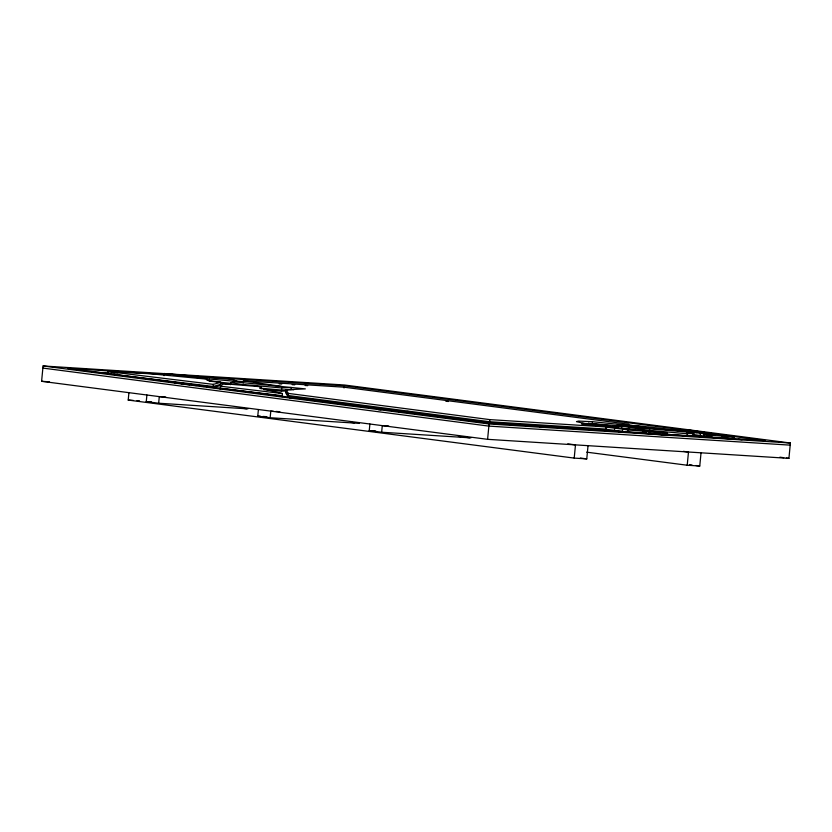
<?xml version="1.0" encoding="UTF-8"?>
<svg xmlns="http://www.w3.org/2000/svg" width="832" height="832" viewBox="0 0 832 832"><rect width="100%" height="100%" fill="white"/><g stroke="black" fill="none" stroke-linecap="round" stroke-linejoin="round"><path stroke-width="1.25" d="M41.6 381.306L43.077 365.966L344.406 384.998L790.4 443.019L788.923 458.359L487.594 439.327L41.6 381.306L49.358 381.794M220.522 384.426L213.169 386.485L107.63 373.672L107.827 371.55L150.374 373.766L206.814 379.142L207.106 380.307L220.73 382.304L220.418 385.528L213.065 387.587L213.366 384.374L220.73 382.304M588.037 445.671L586.768 458.89L574.205 458.099L128.211 400.078L128.908 392.87M247.894 408.866L158.652 403.229L146.266 401.617L146.9 395.002M158.652 403.229L159.297 396.614L165.755 397.03M164.06 375.648L164.268 373.537L232.596 379.527L237.411 381.472L209.414 379.018L164.268 373.537M209.414 379.018L209.206 381.129L230.547 383.313M220.23 389.428L220.542 386.214L223.361 383.698L261.342 386.786L261.144 388.908M230.443 384.706L230.651 382.585L235.279 381.898L305.344 388.887L286.094 389.75L285.782 392.964L287.945 396.604L489.538 422.833L607.308 430.269M243.204 382.949L243.402 380.827L343.845 387.171L628.784 424.247L624.322 424.923L592.446 421.71L578.562 421.075L576.503 421.606L584.428 423.519L581.714 423.987L666.869 433.004L666.671 435.126L627.786 432.099L605.935 429.239M359.393 423.374L270.15 417.737L257.764 416.125L258.398 409.51M270.15 417.737L270.795 411.122L273.374 411.289M263.661 389.594L281.424 391.165L281.736 387.951L291.356 387.514L291.158 389.636L281.528 390.062L259.969 388.149M282.1 396.77L282.412 393.557L259.938 388.045L261.342 386.786M287.945 396.604L288.257 393.39L286.094 389.75M344.032 387.941L344.24 385.819L174.356 375.086M470.891 437.871L381.649 432.234L369.262 430.622L369.897 424.018M381.649 432.234L382.294 425.63L388.752 426.036M487.594 439.327L489.07 423.987L43.077 365.966M489.538 422.833L489.84 419.619L288.257 393.39M574.205 458.099L575.484 444.881L567.778 443.872M588.203 425.443L588.411 423.332L633.09 427.149L621.743 426.306L612.092 426.556L618.53 427.596L590.054 424.653L588.411 423.332M582.15 423.363L592.249 423.831L592.446 421.71M614.702 431.423L605.831 430.342L606.133 427.118L608.91 427.138L489.84 419.619M614.505 429.385L614.713 427.263M616.231 427.638L616.429 425.526C639.735 424.393 663.343 429.51 686.681 431.319L686.473 433.43M621.743 426.306L621.535 428.418L627.838 428.886M622.305 432.359L622.606 429.135L606.133 427.118M627.786 432.099L627.983 429.978L622.606 429.135M629.398 429.53L629.606 427.409L632.102 427.211L685.807 431.902L693.098 433.17L692.796 436.394M649.418 430.862L649.615 428.75M663.062 433.94L687.045 435.895L687.242 433.774L693.098 433.17M701.033 452.806L699.764 466.034L687.211 465.234L688.48 452.015L683.342 451.35M694.086 432.453L712.317 434.97L703.882 434.71L703.674 436.821L734.209 439.171L734.417 437.06L690.269 430.258L677.633 430.071L697.07 432.484L694.086 432.453L693.784 435.666L703.674 437.164M700.097 436.727L700.409 433.514M686.681 431.319L616.429 425.526M687.045 435.895L692.9 435.292M281.424 391.165L286.239 390.946M605.831 430.342L608.275 430.383M703.674 436.821L712.119 437.081L706.16 436.353M583.305 424.518L588.359 424.757M107.63 373.672L111.498 373.87M113.88 373.994L117.936 374.202M163.987 374.431L68.016 368.378L489.237 423.176L765.461 440.617L344.24 385.819M167.877 374.681L170.466 374.847M92.456 372.05L108.014 373.027M235.102 381.056L242.882 381.545M279.198 383.843L281.788 384.01M292.167 384.665L294.757 384.821M305.136 385.476L307.726 385.642M289.598 397.8L293.488 398.05M296.078 398.206L299.967 398.455M302.567 398.622L306.457 398.861M309.046 399.027L312.936 399.277M378.394 409.625L380.983 409.791M386.162 410.114L390.042 410.363M392.621 410.53L395.21 410.686M397.8 410.852L401.679 411.102M406.848 411.424L409.438 411.59M398.549 411.726L402.428 411.975M405.007 412.142L408.897 412.381M411.476 412.547L415.355 412.786M606.122 429.083L489.642 421.73L288.049 395.502L285.896 391.862M128.211 400.078L133.234 400.4M136.999 400.639L139.516 400.795M146.266 401.617L151.445 401.939M489.07 423.987L790.4 443.019M275.964 411.445L279.843 411.694M790.192 445.141L488.862 426.109L42.869 368.087M257.764 416.125L260.354 416.281M262.943 416.447L266.822 416.697M369.262 430.622L375.731 431.038M703.882 434.71L734.417 437.06M627.983 429.978L666.869 433.004M687.242 433.774L648.43 430.279L629.606 427.409M281.736 387.951L241.134 384.342L230.651 382.585M592.249 423.831L601.172 424.726M604.999 425.11L610.095 425.62M613.922 426.005L616.47 426.265M220.397 383.386L230.443 384.405M289.942 389.418L293.748 389.813M654.389 433.046L659.329 433.576M596.898 428.906L599.477 429.187M642.273 432.349L646.131 432.786M648.7 433.077L666.671 435.126M220.542 386.214L282.412 393.557M220.334 388.326L282.204 395.678M276.942 396.167L279.521 396.469M703.778 436.062L693.888 434.564M618.498 431.891L621.036 432.203M107.827 371.55L213.366 384.374M174.45 382.897L177.018 383.209M180.887 383.677L183.456 383.999M187.314 384.467L189.894 384.779M193.752 385.247L196.331 385.559M200.19 386.027L204.048 386.495M206.627 386.807L210.486 387.275M445.796 401.18L448.375 401.513M626.132 424.632L645.455 427.149M648.034 427.482L651.893 427.991M655.762 428.49L658.341 428.823M738.202 439.213L742.061 439.722M779.896 457.184L783.765 457.694M786.344 458.026L788.923 458.359M517.951 423.946L520.52 424.289M526.968 425.121L533.406 425.963M539.843 426.795L543.712 427.305M689.447 464.693L692.026 465.026M695.895 465.525L699.764 466.034M586.664 452.161L687.211 465.234M241.592 408.138L246.542 408.782M350.605 422.313L354.328 422.802M458.39 436.342L460.866 436.665M464.589 437.143L469.539 437.788M580.32 458.058L586.768 458.89M243.402 380.827L281.278 386.381M721.604 437.226L734.209 439.171"/></g></svg>
